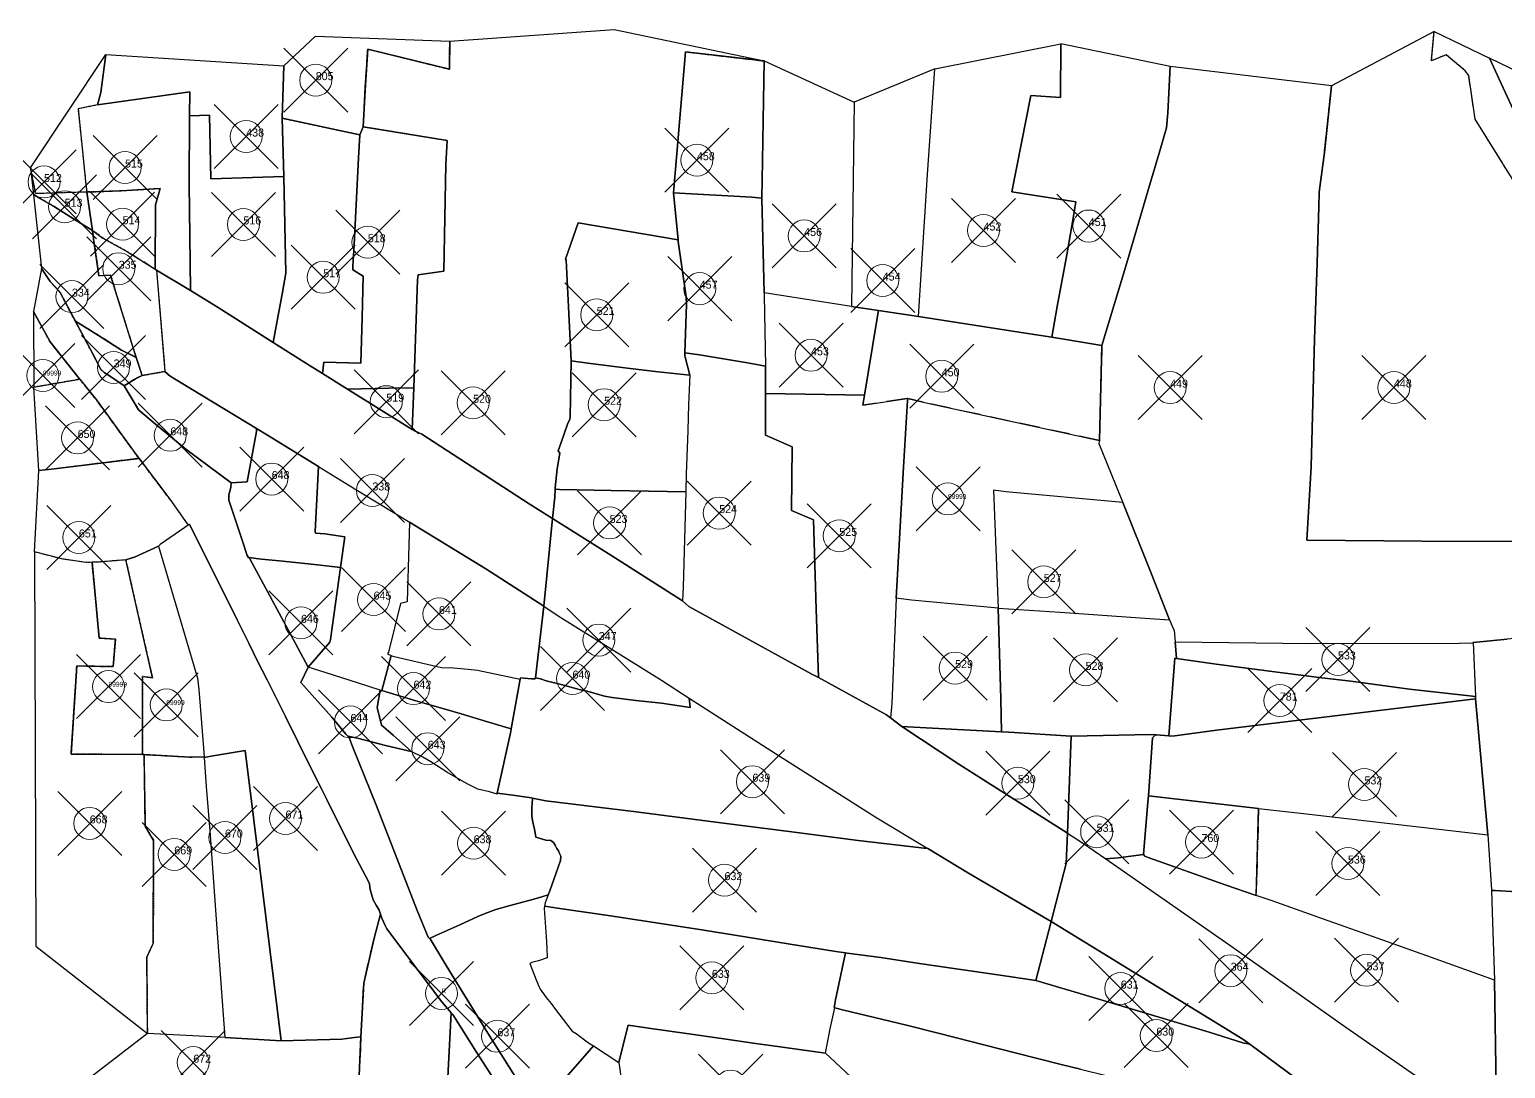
# Model space of a CAD drawing. Header units: millimetres. Extents: x 0 to 2247, y -2746 to 0.
# Drawn here: x 754.3 to 1215.5, y -893.5 to -568.9 of the extents above; entities that cross this region are included whole.
import ezdxf

# ---------------------------------------------------------------- set-up
doc = ezdxf.new("R2010")
doc.units = ezdxf.units.MM
doc.header["$PDMODE"] = 35
doc.header["$PDSIZE"] = 10
for name, pattern in [('04b018', [5.49, 4.32, -0.54, 0.09, -0.54]), ('DASHED', [0.75, 0.5, -0.25]), ('DASHED2', [9.525, 6.35, -3.175])]:
    doc.linetypes.add(name, pattern=pattern)
doc.layers.add('Poly_Survey_Bndry', color=250, linetype='Continuous', lineweight=30)
doc.layers.add('Text_Survey_No', color=250, linetype='Continuous', lineweight=0)
doc.styles.get("Standard").update_dxf_attribs({"font": 'SakalBharati.ttf'})

msp = doc.modelspace()

# ---------------------------------------------------------------- linework, layer by layer
at = {"layer": 'Poly_Survey_Bndry'}
for points in [[(833.81, -580.25), (843.65, -570.99), (885.61, -572.5), (885.48, -581.28), (859.97, -574.98), (859.13, -587.85), (858.58, -599.28), (857.51, -601.74), (833.28, -596.59)], [(874.39, -680.82), (875.58, -647.07), (875.75, -645.53), (883.78, -644.39), (884.42, -611.07), (884.75, -603.57), (858.58, -599.28), (859.13, -587.85), (859.97, -574.98), (885.48, -581.28), (885.61, -572.5), (937.02, -568.87), (983.84, -578.7), (959.31, -575.86), (957.42, -597.81), (955.52, -619.93), (956.95, -634.58), (925.78, -629.24), (921.75, -640.66), (922, -640.98), (922.81, -657.65), (923.53, -672.42), (923.27, -689.89), (923.16, -690.61), (922.36, -692.17), (920.43, -697.88), (919.52, -700.55), (919.95, -701.23), (919.16, -706.1), (918.58, -712.04), (918.55, -712.53), (918.43, -714.96), (917.72, -721.65), (910.47, -717.11), (876.93, -695.31), (874.58, -694.3), (873.87, -693.86)], [(983.3, -609.93), (983.13, -621.52), (979.97, -621.3), (955.52, -619.93), (957.42, -597.81), (959.31, -575.86), (983.84, -578.7)], [(1037.13, -581.18), (1076.51, -573.36), (1076.45, -590.07), (1067.2, -589.51), (1061.21, -619.58), (1081.25, -622.72), (1080.47, -627.24), (1078.38, -639.26), (1075.35, -655.46), (1073.75, -665.05), (1065.55, -663.73), (1032.04, -658.55), (1034.88, -614.19)], [(1109.6, -599.59), (1110, -594.93), (1110.7, -580.44), (1076.51, -573.36), (1076.45, -590.07), (1067.2, -589.51), (1061.21, -619.58), (1081.25, -622.72), (1080.47, -627.24), (1078.38, -639.26), (1075.35, -655.46), (1073.75, -665.05), (1089.39, -667.57), (1096.88, -642.79), (1103.73, -619.36), (1107.47, -606.76)], [(754.66, -612.09), (778.18, -576.63), (776.54, -588.52), (775.55, -592.46), (769.46, -593.63), (771.06, -608.99), (771.91, -617.37), (772.24, -619.65), (758.64, -620.08), (756.26, -620.12)], [(833.81, -580.25), (833.28, -596.59), (833.78, -614.79), (810.98, -615.5), (810.55, -595.59), (804.32, -595.81), (804.37, -588.37), (775.55, -592.46), (776.54, -588.52), (778.18, -576.63)], [(983.3, -609.93), (983.84, -578.7), (1011.94, -591.58), (1011.17, -655.43), (983.87, -651.18), (983.13, -621.52)], [(1231.21, -603.9), (1222.96, -583.83), (1210.51, -577.86), (1226.41, -612.4), (1231.47, -623.15), (1236.37, -633.46), (1239.9, -640.96), (1241.12, -638.61), (1243.92, -632.85), (1242.23, -629.19), (1238.52, -620.69), (1235.45, -613.64)], [(1037.13, -581.18), (1011.94, -591.58), (1011.17, -655.43), (1019.56, -656.69), (1032.04, -658.55), (1034.88, -614.19)], [(804.32, -595.81), (804.37, -588.37), (775.55, -592.46), (769.46, -593.63), (771.06, -608.99), (771.91, -617.37), (772.24, -619.65), (782.92, -619.31), (795.14, -618.58), (793.7, -623.63), (793.57, -643.77), (793.99, -644.03), (804.58, -650.44), (804.48, -641.54), (804.2, -617.33)], [(833.78, -614.79), (810.98, -615.5), (810.55, -595.59), (804.32, -595.81), (804.2, -617.33), (804.48, -641.54), (804.58, -650.44), (813.29, -655.72), (830.46, -666.66), (832.18, -657.06), (833.26, -651.52), (834.41, -644.99)], [(857.51, -601.74), (857.06, -608.99), (855.69, -636.2), (855.28, -642.86), (855.3, -643.73), (855.54, -644.11), (858.57, -645.94), (858.25, -658.87), (857.84, -673.15), (846.22, -672.8), (845.87, -676.4), (840.31, -672.93), (830.46, -666.66), (832.18, -657.06), (833.26, -651.52), (834.41, -644.99), (833.78, -614.79), (833.28, -596.59)], [(884.75, -603.57), (884.42, -611.07), (883.78, -644.39), (875.75, -645.53), (875.58, -647.07), (874.39, -680.82), (866.53, -680.93), (853.65, -681.25), (845.87, -676.4), (846.22, -672.8), (857.84, -673.15), (858.25, -658.87), (858.57, -645.94), (855.54, -644.11), (855.3, -643.73), (855.28, -642.86), (855.69, -636.2), (857.06, -608.99), (857.51, -601.74), (858.58, -599.28)], [(773.96, -631.65), (772.24, -619.65), (758.64, -620.08), (756.26, -620.12), (754.66, -612.09), (755.56, -620.52), (761.82, -624.07), (768.92, -628.6)], [(758.01, -643.5), (760.78, -647.65), (763.93, -651.03), (765.62, -654.41), (768.62, -660.04), (775.9, -664.47), (783.08, -669.09), (787.65, -671.32), (786.24, -667.01), (779.61, -645.59), (776, -645.8), (774.34, -634.26), (773.96, -631.65), (768.92, -628.6), (761.82, -624.07), (755.56, -620.52)], [(793.57, -643.77), (793.7, -623.63), (795.14, -618.58), (782.92, -619.31), (772.24, -619.65), (773.96, -631.65), (777.24, -634.05), (784.93, -638.35)], [(959.02, -669.94), (959.62, -654.78), (959.46, -652.35), (957, -635.07), (956.95, -634.58), (955.52, -619.93), (979.97, -621.3), (983.13, -621.52), (983.87, -651.18), (983.88, -651.96), (984.29, -674.11), (978.66, -672.99), (963.59, -670.55)], [(796.62, -675.76), (789.49, -676.95), (787.65, -671.32), (786.24, -667.01), (779.61, -645.59), (776, -645.8), (774.34, -634.26), (773.96, -631.65), (777.24, -634.05), (784.93, -638.35), (793.57, -643.77), (793.99, -644.03)], [(960.6, -676.92), (950.72, -675.83), (941.17, -674.65), (928.73, -673.16), (923.53, -672.42), (922.81, -657.65), (922, -640.98), (921.75, -640.66), (925.78, -629.24), (956.95, -634.58), (957, -635.07), (959.46, -652.35), (959.62, -654.78), (959.02, -669.94), (959.03, -670.86)], [(796.62, -675.76), (798.29, -677.2), (825.27, -693.54), (828.67, -695.59), (844.6, -705.4), (856.79, -712.9), (872.68, -722.6), (872.98, -722.78), (896.89, -737.37), (915.01, -749.1), (917.72, -721.65), (910.47, -717.11), (876.93, -695.31), (874.58, -694.3), (873.87, -693.86), (853.65, -681.25), (845.87, -676.4), (840.31, -672.93), (830.46, -666.66), (813.29, -655.72), (804.58, -650.44), (793.99, -644.03)], [(983.87, -651.18), (983.88, -651.96), (984.29, -674.11), (984.29, -682.57), (1015.18, -683.17), (1018.97, -660.34), (1019.56, -656.69), (1011.17, -655.43)], [(770.02, -678.16), (769.81, -677.91), (760.73, -666.43), (755.53, -656.99), (755.68, -680.63), (761.59, -679.62)], [(1028.7, -684.22), (1033.52, -685.36), (1088.57, -697.27), (1089.39, -667.57), (1073.75, -665.05), (1065.55, -663.73), (1032.04, -658.55), (1019.56, -656.69), (1018.97, -660.34), (1015.18, -683.17), (1014.67, -686.24), (1028.48, -684.16)], [(789.49, -676.95), (787.65, -671.32), (783.08, -669.09), (775.9, -664.47), (768.62, -660.04), (769.17, -661.05), (774.17, -670.4), (776.47, -674.92), (777.58, -676), (779.94, -677.53), (783.84, -680.21), (787.47, -677.98)], [(959.35, -713.33), (936.01, -712.95), (919.93, -712.6), (918.55, -712.53), (918.58, -712.04), (919.16, -706.1), (919.95, -701.23), (919.52, -700.55), (920.43, -697.88), (922.36, -692.17), (923.16, -690.61), (923.27, -689.89), (923.53, -672.42), (928.73, -673.16), (941.17, -674.65), (950.72, -675.83), (960.6, -676.92), (960.24, -686.06), (959.98, -694.12), (959.45, -707.78)], [(959.02, -669.94), (959.03, -670.86), (960.6, -676.92), (960.24, -686.06), (959.98, -694.12), (959.45, -707.78), (959.35, -713.33), (958.55, -743.03), (958.35, -747.36), (960.35, -749.18), (998.77, -770.26), (1000.78, -771.36), (1000.09, -750.03), (999.24, -722.09), (992.35, -719.17), (992.58, -699.25), (984.29, -695.58), (984.29, -682.57), (984.29, -674.11), (978.66, -672.99), (963.59, -670.55)], [(793.71, -692.16), (803.15, -699.97), (817.35, -710.51), (822.32, -710.22), (825.22, -694.49), (825.27, -693.54), (798.29, -677.2), (796.62, -675.76), (789.49, -676.95), (787.47, -677.98), (783.84, -680.21), (786.33, -684.35), (788.4, -687.66)], [(757.17, -706.7), (755.68, -680.63), (761.59, -679.62), (770.02, -678.16), (775.19, -684.63), (787.52, -701.54), (788.52, -702.87), (761.21, -706.3)], [(874.39, -680.82), (866.53, -680.93), (853.65, -681.25), (873.87, -693.86)], [(984.29, -682.57), (1015.18, -683.17), (1014.67, -686.24), (1028.48, -684.16), (1028.7, -684.22), (1028.58, -684.76), (1027.34, -705.61), (1025.08, -746.52), (1023.74, -779.48), (1023.34, -783.99), (1022.04, -783.02), (1000.78, -771.36), (1000.09, -750.03), (999.24, -722.09), (992.35, -719.17), (992.58, -699.25), (984.29, -695.58)], [(1095.96, -716.7), (1059.35, -713.34), (1055.47, -712.77), (1056.94, -749.69), (1029.91, -747.18), (1025.08, -746.52), (1027.34, -705.61), (1028.58, -684.76), (1028.7, -684.22), (1033.52, -685.36), (1088.57, -697.27), (1088.38, -698.21), (1095.02, -714.34)], [(851.5, -736.93), (852.86, -727.36), (846.53, -726.49), (843.67, -726.2), (843.59, -725.72), (844.6, -705.4), (828.67, -695.59), (825.27, -693.54), (825.22, -694.49), (822.32, -710.22), (817.35, -710.51), (817.18, -711.99), (816.59, -714.25), (816.55, -715.89), (820.63, -728.13), (822.35, -733.27), (822.72, -733.8), (826.79, -734.34), (833.45, -735.01), (844.26, -736.11)], [(755.86, -732.12), (757.17, -706.7), (761.21, -706.3), (788.52, -702.87), (798.13, -715.65), (803.54, -723.28), (804.16, -723.56), (799.84, -726.53), (795.16, -729.75), (794.63, -730.28), (787.11, -733.72), (784.37, -734.6), (775.78, -735.3), (773.84, -735.36), (771.9, -735.42), (764.39, -734.31)], [(841.38, -768.07), (848.18, -760.27), (848.3, -759.44), (851.5, -736.93), (852.86, -727.36), (846.53, -726.49), (843.67, -726.2), (843.59, -725.72), (844.6, -705.4), (856.79, -712.9), (872.68, -722.6), (872.98, -722.78), (872.27, -747.73), (870.17, -748.2), (866.43, -763.4), (866.2, -763.99), (867.35, -764.49), (864.36, -775.41), (863.89, -775.26), (856.81, -773), (847.04, -769.87)], [(918.55, -712.53), (919.93, -712.6), (936.01, -712.95), (959.35, -713.33), (958.55, -743.03), (958.35, -747.36), (935.98, -733.1), (917.72, -721.65), (918.43, -714.96)], [(1110.53, -753.32), (1104.55, -738.22), (1095.96, -716.7), (1059.35, -713.34), (1055.47, -712.77), (1056.94, -749.69), (1076.38, -750.94), (1101.38, -752.69)], [(832.94, -884.84), (851.86, -884.31), (854.97, -883.94), (855.87, -883.83), (857.87, -883.64), (858.72, -866.85), (862, -852.78), (863.96, -845.31), (863.52, -844.06), (862.59, -842.46), (861.66, -840.86), (860.72, -837.57), (860.62, -836.91), (860.48, -835.73), (859.24, -833.34), (855.57, -826.24), (851.96, -819.06), (849.02, -813.11), (847.23, -809.49), (845.54, -806.17), (842.34, -799.76), (838.15, -791.36), (834.25, -783.5), (833.13, -781.29), (828.56, -772.04), (825.66, -766.5), (822.8, -760.67), (819.17, -753.3), (804.44, -723.69), (804.16, -723.56), (799.84, -726.53), (795.16, -729.75), (794.63, -730.28), (806.76, -771.54), (807.22, -775.13), (808.44, -790.71), (808.86, -796.13), (808.88, -796.34), (811.68, -795.83), (821.73, -794.19), (827.13, -837.68)], [(912.37, -771.44), (915.01, -749.1), (896.89, -737.37), (872.98, -722.78), (872.27, -747.73), (870.17, -748.2), (866.43, -763.4), (866.2, -763.99), (867.35, -764.49), (867.79, -764.68), (883, -768.19), (886.8, -768.35), (891.41, -768.74), (894.24, -769.05), (907.64, -771.83), (907.7, -771.48), (911.17, -771.75), (912.34, -771.77)], [(958.35, -747.36), (935.98, -733.1), (917.72, -721.65), (915.01, -749.1), (919.53, -752.03), (951.73, -772.2), (960.46, -777.81), (987.43, -795.14), (1019.09, -815.15), (1034.97, -824.79), (1047.65, -832.49), (1073.56, -847.54), (1078.2, -829.51), (1078.58, -820), (1044.71, -798.44), (1027.18, -786.87), (1026.87, -786.64), (1023.34, -783.99), (1022.04, -783.02), (1000.78, -771.36), (998.77, -770.26), (960.35, -749.18)], [(773.84, -735.36), (771.9, -735.42), (764.39, -734.31), (755.86, -732.12), (756.32, -855.32), (791.13, -882.54), (790.95, -858.78), (792.96, -854.44), (793.07, -822.25), (790.48, -817.81), (790.08, -795.42), (789.6, -795.39), (767.28, -795.33), (769.08, -767.7), (780.45, -767.96), (781.13, -759.41), (776.11, -759.02)], [(790.08, -795.42), (789.6, -795.39), (789.58, -771.01), (792.71, -771.41), (784.37, -734.6), (787.11, -733.72), (794.63, -730.28), (806.76, -771.54), (807.22, -775.13), (808.44, -790.71), (808.86, -796.13), (804.51, -796.21)], [(789.6, -795.39), (789.58, -771.01), (792.71, -771.41), (784.37, -734.6), (775.78, -735.3), (773.84, -735.36), (776.11, -759.02), (781.13, -759.41), (780.45, -767.96), (769.08, -767.7), (767.28, -795.33)], [(851.5, -736.93), (844.26, -736.11), (833.45, -735.01), (826.79, -734.34), (822.72, -733.8), (823.1, -734.32), (835.83, -757.82), (841.38, -768.07), (848.18, -760.27), (848.3, -759.44)], [(1058.05, -788.29), (1057.76, -778.17), (1056.94, -749.69), (1029.91, -747.18), (1025.08, -746.52), (1023.74, -779.48), (1023.34, -783.99), (1026.87, -786.64), (1028.64, -786.75)], [(912.37, -771.44), (915.01, -749.1), (919.53, -752.03), (951.73, -772.2), (960.46, -777.81), (960.71, -780.68), (951.72, -779.4), (943.73, -778.52), (936.38, -777.59), (933.92, -777.19), (928.56, -775.64), (926.05, -775.06), (920.42, -773.55), (915.71, -772.38), (913.99, -771.8)], [(1056.94, -749.69), (1076.38, -750.94), (1101.38, -752.69), (1110.53, -753.32), (1111.3, -755.26), (1111.99, -756.64), (1112.26, -760.23), (1112.64, -765.41), (1112.2, -765.35), (1110.25, -789.62), (1106.41, -789.26), (1106.1, -789.23), (1104.64, -789.12), (1079.73, -789.73), (1060.34, -788.42), (1058.05, -788.29), (1057.76, -778.17)], [(1205.4, -760.46), (1206.1, -777.25), (1185.48, -774.98), (1167.15, -772.54), (1158.12, -771.41), (1144.98, -769.76), (1125.05, -767.14), (1112.64, -765.41), (1112.26, -760.23), (1154.21, -760.73), (1201.02, -760.57), (1205.05, -760.47)], [(864.36, -775.41), (867.35, -764.49), (867.79, -764.68), (883, -768.19), (886.8, -768.35), (891.41, -768.74), (894.24, -769.05), (907.64, -771.83), (904.83, -787.4), (897.41, -785.15), (889.13, -782.72), (884.16, -781.29), (875.04, -778.63)], [(1206.1, -777.99), (1206.1, -777.25), (1185.48, -774.98), (1167.15, -772.54), (1158.12, -771.41), (1144.98, -769.76), (1125.05, -767.14), (1112.64, -765.41), (1112.2, -765.35), (1110.25, -789.62), (1110.58, -789.66), (1112.19, -789.53), (1125.21, -787.82), (1163.89, -783.12)], [(873.56, -794.52), (872.74, -793.61), (867.88, -789.35), (864.32, -786.26), (862.97, -780.69), (863.89, -775.26), (856.81, -773), (847.04, -769.87), (841.38, -768.07), (839.06, -772.94), (848.75, -783.72), (853.1, -789.03), (853.79, -789.63), (856.74, -790.32), (865.55, -792.56)], [(912.37, -771.44), (913.99, -771.8), (915.71, -772.38), (920.42, -773.55), (926.05, -775.06), (928.56, -775.64), (933.92, -777.19), (936.38, -777.59), (943.73, -778.52), (951.72, -779.4), (960.71, -780.68), (960.46, -777.81), (987.43, -795.14), (1019.09, -815.15), (1034.97, -824.79), (1033.79, -824.63), (1013.25, -822.28), (991.66, -819.48), (971.13, -816.82), (943.89, -813.28), (915.64, -809.85), (911.44, -809.03), (911.14, -808.99), (905.36, -808.13), (900.46, -807.53), (904.69, -788.2), (904.83, -787.4), (907.64, -771.83), (907.7, -771.48), (911.17, -771.75), (912.34, -771.77)], [(863.89, -775.26), (864.36, -775.41), (875.04, -778.63), (884.16, -781.29), (889.13, -782.72), (897.41, -785.15), (904.83, -787.4), (904.69, -788.2), (900.46, -807.53), (900.4, -807.79), (897.99, -807.11), (894.43, -806.27), (891.04, -804.58), (884.66, -800.94), (879.66, -797.67), (877.21, -796.19), (873.56, -794.52), (872.74, -793.61), (867.88, -789.35), (864.32, -786.26), (862.97, -780.69)], [(1206.1, -777.99), (1163.89, -783.12), (1125.21, -787.82), (1112.19, -789.53), (1110.58, -789.66), (1110.25, -789.62), (1106.41, -789.26), (1106.1, -789.23), (1105.15, -790.19), (1103.89, -808.37), (1138.35, -812.26), (1152.35, -813.83), (1209.99, -820.52)], [(1079.73, -789.73), (1060.34, -788.42), (1058.05, -788.29), (1028.64, -786.75), (1026.87, -786.64), (1027.18, -786.87), (1044.71, -798.44), (1078.58, -820)], [(916.39, -839.21), (916.83, -838.05), (918.71, -832.66), (920.26, -828.56), (920.34, -827.21), (919.89, -826.39), (919.54, -825.46), (919.07, -824.75), (918.51, -823.72), (918.05, -822.94), (917.14, -822.26), (915.6, -822.16), (912.48, -821.22), (912.45, -820.58), (912.16, -819.22), (911.49, -815.98), (911.23, -814.57), (911.24, -811.88), (911.4, -810.81), (911.44, -809.03), (911.14, -808.99), (905.36, -808.13), (900.46, -807.53), (900.4, -807.79), (897.99, -807.11), (894.43, -806.27), (891.04, -804.58), (884.66, -800.94), (879.66, -797.67), (877.21, -796.19), (873.56, -794.52), (865.55, -792.56), (856.74, -790.32), (853.79, -789.63), (854.11, -789.91), (855.44, -793.38), (862.67, -811.41), (875.43, -844.14), (878.85, -852.5), (879.33, -852.89), (881.21, -852.01), (888.77, -848.66), (894.43, -845.98), (896.68, -845.06), (900.05, -843.83), (904.45, -842.55), (911.86, -840.58), (914.4, -839.92)], [(1102.42, -826.62), (1103.76, -810.26), (1103.89, -808.37), (1105.15, -790.19), (1106.1, -789.23), (1104.64, -789.12), (1079.73, -789.73), (1078.58, -820), (1083.35, -823.04), (1090.59, -828.06), (1094.43, -827.7)], [(791.13, -882.54), (790.95, -858.78), (792.96, -854.44), (793.07, -822.25), (790.48, -817.81), (790.08, -795.42), (804.51, -796.21), (808.86, -796.13), (808.88, -796.34), (809.47, -805.42), (810.7, -820.65), (812.63, -846.96), (815.34, -883.82)], [(832.94, -884.84), (827.13, -837.68), (821.73, -794.19), (811.68, -795.83), (808.88, -796.34), (809.47, -805.42), (810.7, -820.65), (812.63, -846.96), (815.34, -883.82)], [(1009.25, -857.39), (1009.74, -857.46), (1020.32, -858.83), (1031.63, -860.63), (1043.87, -862.41), (1057.55, -864.37), (1068.77, -866.07), (1073.56, -847.54), (1047.65, -832.49), (1034.97, -824.79), (1033.79, -824.63), (1013.25, -822.28), (991.66, -819.48), (971.13, -816.82), (943.89, -813.28), (915.64, -809.85), (911.44, -809.03), (911.4, -810.81), (911.24, -811.88), (911.23, -814.57), (911.49, -815.98), (912.16, -819.22), (912.45, -820.58), (912.48, -821.22), (915.6, -822.16), (917.14, -822.26), (918.05, -822.94), (918.51, -823.72), (919.07, -824.75), (919.54, -825.46), (919.89, -826.39), (920.34, -827.21), (920.26, -828.56), (918.71, -832.66), (916.83, -838.05), (916.39, -839.21), (915.38, -841.8), (915.23, -842.79), (919.31, -843.43), (935.83, -845.79), (953.55, -848.57), (965.02, -850.34), (977.9, -852.38), (991.98, -854.66), (1006.22, -856.98)], [(1137.57, -839.47), (1138.35, -812.26), (1103.89, -808.37), (1103.76, -810.26), (1102.42, -826.62), (1102.81, -827.19), (1103.79, -827.57), (1127.93, -836.16)], [(1211.13, -837.9), (1211.4, -847.75), (1212.02, -865.95), (1192.35, -858.87), (1173.97, -852.23), (1158.57, -846.84), (1142.56, -841.18), (1137.57, -839.47), (1138.35, -812.26), (1152.35, -813.83), (1209.99, -820.52), (1211.13, -837.68)], [(1102.42, -826.62), (1094.43, -827.7), (1090.59, -828.06), (1130.38, -855.7), (1165.57, -880.57), (1199.91, -904.45), (1201.07, -905.41), (1212.65, -908.97), (1212.51, -899.69), (1212.02, -865.95), (1192.35, -858.87), (1173.97, -852.23), (1158.57, -846.84), (1142.56, -841.18), (1137.57, -839.47), (1127.93, -836.16), (1103.79, -827.57), (1102.81, -827.19)], [(1009.25, -857.39), (1006.22, -856.98), (991.98, -854.66), (977.9, -852.38), (965.02, -850.34), (953.55, -848.57), (935.83, -845.79), (919.31, -843.43), (915.23, -842.79), (915.11, -843.53), (915.72, -852.27), (915.95, -855.77), (916.08, -858.93), (913.31, -859.92), (911.22, -860.38), (910.58, -860.69), (912.6, -865.83), (913.38, -867.6), (913.83, -868.7), (915.78, -871.29), (917.26, -873.22), (918.7, -875.09), (922.1, -879.59), (923.81, -881.84), (925.08, -882.62), (928.96, -885.48), (930.49, -886.48), (938.47, -891.64), (940.18, -884.45), (941.4, -879.95), (948.47, -881.05), (959.53, -882.58), (971.2, -884.3), (981.19, -885.71), (985.78, -886.35), (1003.01, -888.77), (1004.48, -881.1), (1005.92, -874.52), (1005.68, -874.29), (1005.79, -873.9), (1006.16, -872.03)], [(1068.77, -866.07), (1073.56, -847.54), (1133.44, -884.33), (1135.62, -885.94), (1133.45, -885.51), (1122.88, -882.16), (1101.64, -875.81), (1082.45, -870.13)], [(912.25, -916.96), (905.64, -906.51), (893.99, -888.43), (889.41, -881.1), (886.59, -876.7), (886.06, -876.08), (884.13, -912.3), (883.02, -933.05), (882.32, -950.81), (881.64, -967.01), (880.75, -983.24), (880.27, -992.05), (901.59, -991.89), (909.97, -991.87), (909.04, -1015.82), (908.64, -1026.18), (914.65, -1026.6), (920.38, -1026.76), (920.69, -1015.12), (921.63, -990.97), (916.31, -991.98), (915.8, -982.13), (914.66, -959.85), (913.23, -934.75)], [(990.99, -918.07), (1014.22, -921.15), (1033.28, -923.9), (1037.39, -924.35), (1036.02, -907.91), (1027.43, -904.23), (1015.05, -898.95), (1013.23, -898.13), (1011.04, -896.28), (1004.42, -890.09), (1003.01, -888.77), (985.78, -886.35), (981.19, -885.71), (971.2, -884.3), (959.53, -882.58), (948.47, -881.05), (941.4, -879.95), (940.18, -884.45), (938.47, -891.64), (940.03, -902.65), (959.57, -904.35), (982.27, -906.22), (989.49, -906.82), (990.8, -917.66)], [(788.22, -913.48), (793.82, -913.95), (820.4, -916.48), (853.71, -919.94), (854.41, -919.89), (856.22, -919.76), (857.87, -883.64), (855.87, -883.83), (854.97, -883.94), (851.86, -884.31), (832.94, -884.84), (815.34, -883.82), (791.13, -882.54), (755.37, -910.17)]]:
    msp.add_lwpolyline(points, close=True, dxfattribs=at)
for points in [[(1219.77, -618.82), (1214.9, -611.18), (1214.43, -610.4), (1205.97, -596.86), (1203.98, -583.21), (1202.92, -581.76), (1196.9, -576.77), (1192.33, -578.65), (1193.15, -569.54), (1161.11, -586.48), (1158.89, -607.29), (1157.27, -619.73), (1157.13, -624.28), (1156.59, -641.82), (1155.85, -665.65), (1154.73, -705.54), (1153.44, -728.47), (1189.42, -728.8), (1224.63, -728.88)], [(1219.77, -618.82), (1214.9, -611.18), (1214.43, -610.4), (1205.97, -596.86), (1203.98, -583.21), (1202.92, -581.76), (1196.9, -576.77), (1192.33, -578.65), (1193.15, -569.54), (1210.51, -577.86), (1226.41, -612.4)], [(1073.75, -665.05), (1075.35, -655.46), (1078.38, -639.26), (1080.47, -627.24), (1081.25, -622.72), (1061.21, -619.58), (1067.2, -589.51), (1076.45, -590.07), (1076.51, -573.36)], [(1224.63, -728.88), (1189.42, -728.8), (1153.44, -728.47), (1154.73, -705.54), (1155.85, -665.65), (1156.59, -641.82), (1157.13, -624.28), (1157.27, -619.73), (1158.89, -607.29), (1161.11, -586.48), (1110.7, -580.44), (1110, -594.93), (1109.6, -599.59), (1107.47, -606.76), (1103.73, -619.36), (1096.88, -642.79), (1089.39, -667.57), (1088.57, -697.27), (1088.38, -698.21), (1095.02, -714.34), (1095.96, -716.7), (1104.55, -738.22), (1110.53, -753.32), (1111.3, -755.26), (1111.99, -756.64), (1112.26, -760.23), (1154.21, -760.73), (1201.02, -760.57), (1205.05, -760.47), (1205.4, -760.46), (1215.95, -759.41)], [(1239.9, -640.96), (1236.37, -633.46), (1231.47, -623.15), (1226.41, -612.4), (1210.51, -577.86)], [(1032.04, -658.55), (1034.88, -614.19), (1037.13, -581.18)], [(775.55, -592.46), (804.37, -588.37), (804.32, -595.81)], [(1011.94, -591.58), (1011.17, -655.43)], [(804.32, -595.81), (804.2, -617.33), (804.48, -641.54), (804.58, -650.44)], [(804.32, -595.81), (810.55, -595.59), (810.98, -615.5), (833.78, -614.79)], [(957.42, -597.81), (955.52, -619.93)], [(874.39, -680.82), (875.58, -647.07), (875.75, -645.53), (883.78, -644.39), (884.42, -611.07), (884.75, -603.57)], [(1089.39, -667.57), (1096.88, -642.79), (1103.73, -619.36), (1107.47, -606.76), (1109.6, -599.59)], [(1158.89, -607.29), (1157.27, -619.73), (1157.13, -624.28), (1156.59, -641.82), (1155.85, -665.65), (1154.73, -705.54), (1153.44, -728.47), (1189.42, -728.8), (1224.63, -728.88), (1254.93, -729.28), (1257.57, -729.28)], [(857.06, -608.99), (855.69, -636.2), (855.28, -642.86), (855.3, -643.73), (855.54, -644.11), (858.57, -645.94), (858.25, -658.87), (857.84, -673.15), (846.22, -672.8), (845.87, -676.4)], [(983.13, -621.52), (983.3, -609.93)], [(1257.57, -729.28), (1241.3, -724.9), (1241.78, -723.3), (1243.96, -712.98), (1243.72, -710.39), (1243.1, -704.1), (1243.01, -703.01), (1250.26, -688.34), (1240.55, -680.51), (1237.24, -677.83), (1244.35, -671.63), (1241.26, -664.99), (1237.96, -657.68), (1238.13, -656.72), (1239.93, -648.89), (1239.38, -648.46), (1235.47, -642.9), (1230.59, -635.48), (1228.42, -632.42), (1224.43, -626), (1219.77, -618.82), (1214.9, -611.18), (1214.43, -610.4)], [(833.78, -614.79), (834.41, -644.99), (833.26, -651.52), (832.18, -657.06), (830.46, -666.66)], [(955.52, -619.93), (956.95, -634.58)], [(955.52, -619.93), (979.97, -621.3), (983.13, -621.52)], [(983.13, -621.52), (983.87, -651.18)], [(956.95, -634.58), (925.78, -629.24), (921.75, -640.66), (922, -640.98), (922.81, -657.65), (923.53, -672.42)], [(956.95, -634.58), (957, -635.07), (959.46, -652.35), (959.62, -654.78), (959.02, -669.94)], [(907.1, -897.7), (897.54, -882.47), (884.46, -861.36), (879.46, -852.99), (879.33, -852.89), (878.85, -852.5), (875.43, -844.14), (862.67, -811.41), (855.44, -793.38), (854.11, -789.91), (853.79, -789.63), (853.1, -789.03), (848.75, -783.72), (839.06, -772.94), (841.38, -768.07), (835.83, -757.82), (823.1, -734.32), (822.72, -733.8), (822.35, -733.27), (820.63, -728.13), (816.55, -715.89), (816.59, -714.25), (817.18, -711.99), (817.35, -710.51), (803.15, -699.97), (793.71, -692.16), (788.4, -687.66), (786.33, -684.35), (783.84, -680.21), (779.94, -677.53), (777.58, -676), (776.47, -674.92), (774.17, -670.4), (769.17, -661.05), (768.62, -660.04), (765.62, -654.41), (763.93, -651.03), (760.78, -647.65), (758.01, -643.5), (755.53, -656.99), (760.73, -666.43), (769.81, -677.91), (770.02, -678.16), (775.19, -684.63), (787.52, -701.54), (788.52, -702.87), (798.13, -715.65), (803.54, -723.28), (804.16, -723.56), (804.44, -723.69), (819.17, -753.3), (822.8, -760.67), (825.66, -766.5), (828.56, -772.04), (833.13, -781.29), (834.25, -783.5), (838.15, -791.36), (842.34, -799.76), (845.54, -806.17), (847.23, -809.49), (849.02, -813.11), (851.96, -819.06), (855.57, -826.24), (859.24, -833.34), (860.48, -835.73), (860.62, -836.91), (860.72, -837.57), (861.66, -840.86), (862.59, -842.46), (863.52, -844.06), (863.96, -845.31), (864.4, -846.55), (865.41, -848.85), (865.96, -849.92), (872.21, -858.19), (883.18, -872.71), (886.06, -876.08), (886.59, -876.7), (889.41, -881.1), (893.99, -888.43), (905.64, -906.51)], [(793.57, -643.77), (793.99, -644.03)], [(793.99, -644.03), (804.58, -650.44)], [(804.58, -650.44), (813.29, -655.72), (830.46, -666.66)], [(1011.17, -655.43), (983.87, -651.18)], [(983.87, -651.18), (983.88, -651.96), (984.29, -674.11)], [(1019.56, -656.69), (1011.17, -655.43)], [(1015.18, -683.17), (1018.97, -660.34), (1019.56, -656.69)], [(1019.56, -656.69), (1032.04, -658.55)], [(1032.04, -658.55), (1065.55, -663.73), (1073.75, -665.05)], [(830.46, -666.66), (840.31, -672.93), (845.87, -676.4)], [(1073.75, -665.05), (1089.39, -667.57)], [(923.53, -672.42), (923.27, -689.89), (923.16, -690.61), (922.36, -692.17), (920.43, -697.88), (919.52, -700.55), (919.95, -701.23), (919.16, -706.1), (918.58, -712.04), (918.55, -712.53)], [(923.53, -672.42), (928.73, -673.16), (941.17, -674.65), (950.72, -675.83), (960.6, -676.92)], [(959.02, -669.94), (963.59, -670.55), (978.66, -672.99), (984.29, -674.11)], [(960.6, -676.92), (959.03, -670.86), (959.02, -669.94)], [(798.29, -677.2), (825.27, -693.54)], [(845.87, -676.4), (853.65, -681.25)], [(960.6, -676.92), (960.24, -686.06), (959.98, -694.12), (959.45, -707.78), (959.35, -713.33)], [(984.29, -674.11), (984.29, -682.57)], [(853.65, -681.25), (866.53, -680.93), (874.39, -680.82)], [(853.65, -681.25), (873.87, -693.86)], [(874.39, -680.82), (873.87, -693.86)], [(984.29, -682.57), (984.29, -695.58), (992.58, -699.25), (992.35, -719.17), (999.24, -722.09), (1000.09, -750.03), (1000.78, -771.36)], [(1015.18, -683.17), (984.29, -682.57)], [(1025.08, -746.52), (1027.34, -705.61), (1028.58, -684.76), (1028.7, -684.22)], [(817.35, -710.51), (803.15, -699.97), (793.71, -692.16)], [(825.27, -693.54), (825.22, -694.49), (822.32, -710.22), (817.35, -710.51)], [(825.27, -693.54), (828.67, -695.59), (844.6, -705.4)], [(873.87, -693.86), (874.58, -694.3), (876.93, -695.31), (910.47, -717.11), (917.72, -721.65)], [(1088.57, -697.27), (1088.38, -698.21), (1095.02, -714.34), (1095.96, -716.7)], [(844.6, -705.4), (843.59, -725.72), (843.67, -726.2), (846.53, -726.49), (852.86, -727.36), (851.5, -736.93)], [(844.6, -705.4), (856.79, -712.9), (872.68, -722.6), (872.98, -722.78)], [(817.35, -710.51), (817.18, -711.99), (816.59, -714.25), (816.55, -715.89), (820.63, -728.13), (822.35, -733.27), (822.72, -733.8)], [(918.55, -712.53), (918.43, -714.96), (917.72, -721.65)], [(959.35, -713.33), (936.01, -712.95), (919.93, -712.6), (918.55, -712.53)], [(959.35, -713.33), (958.55, -743.03), (958.35, -747.36)], [(1095.96, -716.7), (1059.35, -713.34), (1055.47, -712.77), (1056.94, -749.69)], [(798.13, -715.65), (803.54, -723.28), (804.16, -723.56)], [(1095.96, -716.7), (1104.55, -738.22), (1110.53, -753.32)], [(804.16, -723.56), (799.84, -726.53), (795.16, -729.75), (794.63, -730.28)], [(804.16, -723.56), (804.44, -723.69), (819.17, -753.3), (822.8, -760.67), (825.66, -766.5), (828.56, -772.04), (833.13, -781.29), (834.25, -783.5), (838.15, -791.36), (842.34, -799.76), (845.54, -806.17), (847.23, -809.49), (849.02, -813.11), (851.96, -819.06), (855.57, -826.24), (859.24, -833.34), (860.48, -835.73), (860.62, -836.91), (860.72, -837.57), (861.66, -840.86), (862.59, -842.46)], [(872.98, -722.78), (872.27, -747.73), (870.17, -748.2), (866.43, -763.4), (866.2, -763.99), (867.35, -764.49)], [(872.98, -722.78), (896.89, -737.37), (915.01, -749.1)], [(917.72, -721.65), (915.01, -749.1)], [(917.72, -721.65), (935.98, -733.1), (958.35, -747.36)], [(794.63, -730.28), (806.76, -771.54), (807.22, -775.13), (808.44, -790.71), (808.86, -796.13)], [(851.5, -736.93), (844.26, -736.11), (833.45, -735.01), (826.79, -734.34), (822.72, -733.8)], [(822.72, -733.8), (823.1, -734.32), (835.83, -757.82), (841.38, -768.07)], [(851.5, -736.93), (848.3, -759.44), (848.18, -760.27), (841.38, -768.07)], [(1025.08, -746.52), (1023.74, -779.48), (1023.34, -783.99)], [(1056.94, -749.69), (1029.91, -747.18), (1025.08, -746.52)], [(915.01, -749.1), (912.37, -771.44)], [(915.01, -749.1), (919.53, -752.03), (951.73, -772.2), (960.46, -777.81)], [(958.35, -747.36), (960.35, -749.18), (998.77, -770.26), (1000.78, -771.36)], [(1056.94, -749.69), (1076.38, -750.94), (1101.38, -752.69), (1110.53, -753.32)], [(1056.94, -749.69), (1057.76, -778.17), (1058.05, -788.29)], [(1110.53, -753.32), (1111.3, -755.26), (1111.99, -756.64), (1112.26, -760.23)], [(1112.26, -760.23), (1112.64, -765.41)], [(1112.26, -760.23), (1154.21, -760.73), (1201.02, -760.57), (1205.05, -760.47)], [(1205.05, -760.47), (1205.4, -760.46)], [(1242.07, -756.52), (1228.15, -758.08), (1215.95, -759.41), (1205.4, -760.46)], [(1215.95, -759.41), (1205.4, -760.46), (1206.1, -777.25), (1206.1, -777.99), (1209.99, -820.52), (1211.13, -837.68), (1211.13, -837.9), (1212.21, -837.87), (1219.05, -838.32)], [(1205.4, -760.46), (1206.1, -777.25)], [(867.35, -764.49), (864.36, -775.41)], [(867.35, -764.49), (867.79, -764.68), (883, -768.19), (886.8, -768.35), (891.41, -768.74), (894.24, -769.05), (907.64, -771.83)], [(1110.25, -789.62), (1112.2, -765.35), (1112.64, -765.41)], [(1112.64, -765.41), (1125.05, -767.14), (1144.98, -769.76), (1158.12, -771.41)], [(841.38, -768.07), (839.06, -772.94), (848.75, -783.72), (853.1, -789.03), (853.79, -789.63)], [(863.89, -775.26), (856.81, -773), (847.04, -769.87), (841.38, -768.07)], [(907.64, -771.83), (904.83, -787.4)], [(912.37, -771.44), (912.34, -771.77), (911.17, -771.75), (907.7, -771.48), (907.64, -771.83)], [(912.37, -771.44), (913.99, -771.8), (915.71, -772.38), (920.42, -773.55), (926.05, -775.06), (928.56, -775.64), (933.92, -777.19), (936.38, -777.59), (943.73, -778.52), (951.72, -779.4), (960.71, -780.68), (960.46, -777.81)], [(1000.78, -771.36), (1022.04, -783.02), (1023.34, -783.99)], [(1158.12, -771.41), (1167.15, -772.54), (1185.48, -774.98), (1206.1, -777.25)], [(863.89, -775.26), (862.97, -780.69), (864.32, -786.26), (867.88, -789.35), (872.74, -793.61), (873.56, -794.52)], [(864.36, -775.41), (863.89, -775.26)], [(904.83, -787.4), (897.41, -785.15), (889.13, -782.72), (884.16, -781.29), (875.04, -778.63), (864.36, -775.41)], [(960.46, -777.81), (987.43, -795.14), (1019.09, -815.15), (1034.97, -824.79)], [(1163.89, -783.12), (1206.1, -777.99)], [(1206.1, -777.25), (1206.1, -777.99)], [(1209.99, -820.52), (1206.1, -777.99)], [(1125.21, -787.82), (1163.89, -783.12)], [(904.83, -787.4), (904.69, -788.2), (900.46, -807.53)], [(1023.34, -783.99), (1026.87, -786.64)], [(1026.87, -786.64), (1028.64, -786.75), (1058.05, -788.29)], [(1026.87, -786.64), (1027.18, -786.87), (1044.71, -798.44), (1078.58, -820)], [(1058.05, -788.29), (1060.34, -788.42), (1079.73, -789.73)], [(1110.25, -789.62), (1110.58, -789.66), (1112.19, -789.53), (1125.21, -787.82)], [(873.56, -794.52), (865.55, -792.56), (856.74, -790.32), (853.79, -789.63)], [(853.79, -789.63), (854.11, -789.91), (855.44, -793.38), (862.67, -811.41), (875.43, -844.14), (878.85, -852.5), (879.33, -852.89)], [(1079.73, -789.73), (1078.58, -820)], [(1079.73, -789.73), (1104.64, -789.12), (1106.1, -789.23)], [(1106.1, -789.23), (1105.15, -790.19), (1103.89, -808.37)], [(1106.1, -789.23), (1106.41, -789.26), (1110.25, -789.62)], [(808.86, -796.13), (808.88, -796.34)], [(832.94, -884.84), (827.13, -837.68), (821.73, -794.19), (811.68, -795.83), (808.88, -796.34)], [(808.88, -796.34), (809.47, -805.42), (810.7, -820.65), (812.63, -846.96), (815.34, -883.82)], [(900.46, -807.53), (900.4, -807.79), (897.99, -807.11), (894.43, -806.27), (891.04, -804.58), (884.66, -800.94), (879.66, -797.67), (877.21, -796.19), (873.56, -794.52)], [(900.46, -807.53), (905.36, -808.13), (911.14, -808.99), (911.44, -809.03)], [(911.44, -809.03), (911.4, -810.81), (911.24, -811.88), (911.23, -814.57), (911.49, -815.98), (912.16, -819.22), (912.45, -820.58), (912.48, -821.22), (915.6, -822.16), (917.14, -822.26), (918.05, -822.94), (918.51, -823.72), (919.07, -824.75), (919.54, -825.46), (919.89, -826.39), (920.34, -827.21), (920.26, -828.56), (918.71, -832.66), (916.83, -838.05), (916.39, -839.21)], [(911.44, -809.03), (915.64, -809.85), (943.89, -813.28), (971.13, -816.82), (991.66, -819.48), (1013.25, -822.28), (1033.79, -824.63), (1034.97, -824.79)], [(1103.89, -808.37), (1103.76, -810.26), (1102.42, -826.62)], [(1103.89, -808.37), (1138.35, -812.26)], [(1138.35, -812.26), (1152.35, -813.83), (1209.99, -820.52)], [(1078.58, -820), (1078.2, -829.51), (1073.56, -847.54)], [(1178.58, -917.76), (1135.62, -885.94), (1133.44, -884.33), (1073.56, -847.54), (1078.2, -829.51), (1078.58, -820), (1083.35, -823.04), (1090.59, -828.06), (1130.38, -855.7), (1165.57, -880.57), (1199.91, -904.45)], [(1078.58, -820), (1083.35, -823.04), (1090.59, -828.06)], [(1209.99, -820.52), (1211.13, -837.68), (1211.13, -837.9)], [(1034.97, -824.79), (1047.65, -832.49), (1073.56, -847.54)], [(1102.42, -826.62), (1094.43, -827.7), (1090.59, -828.06)], [(1090.59, -828.06), (1130.38, -855.7), (1165.57, -880.57), (1199.91, -904.45), (1201.07, -905.41)], [(1137.57, -839.47), (1127.93, -836.16), (1103.79, -827.57), (1102.81, -827.19), (1102.42, -826.62)], [(916.39, -839.21), (914.4, -839.92), (911.86, -840.58), (904.45, -842.55), (900.05, -843.83), (896.68, -845.06), (894.43, -845.98), (888.77, -848.66), (881.21, -852.01), (879.33, -852.89)], [(907.1, -897.7), (897.54, -882.47), (884.46, -861.36), (879.46, -852.99), (879.33, -852.89), (881.21, -852.01), (888.77, -848.66), (894.43, -845.98), (896.68, -845.06), (900.05, -843.83), (904.45, -842.55), (911.86, -840.58), (914.4, -839.92), (916.39, -839.21), (915.38, -841.8), (915.23, -842.79), (915.11, -843.53), (915.72, -852.27), (915.95, -855.77), (916.08, -858.93), (913.31, -859.92), (911.22, -860.38), (910.58, -860.69), (912.6, -865.83), (913.38, -867.6), (913.83, -868.7), (915.78, -871.29), (917.26, -873.22), (918.7, -875.09), (922.1, -879.59), (923.81, -881.84), (925.08, -882.62), (928.96, -885.48), (930.49, -886.48), (928.5, -888.77), (919.69, -898.83)], [(916.39, -839.21), (915.38, -841.8), (915.23, -842.79)], [(1339.04, -847.01), (1332.54, -846.34), (1299.05, -844.12), (1263.41, -841.47), (1244.7, -840.17), (1223.47, -838.7), (1219.05, -838.32), (1212.21, -837.87), (1211.13, -837.9)], [(1219.05, -838.32), (1212.21, -837.87), (1211.13, -837.9), (1211.4, -847.75), (1212.02, -865.95), (1212.51, -899.69), (1212.65, -908.97), (1218.12, -910.48)], [(1211.13, -837.9), (1211.4, -847.75), (1212.02, -865.95)], [(862.59, -842.46), (863.52, -844.06), (863.96, -845.31)], [(915.23, -842.79), (915.11, -843.53), (915.72, -852.27), (915.95, -855.77), (916.08, -858.93), (913.31, -859.92), (911.22, -860.38), (910.58, -860.69), (912.6, -865.83), (913.38, -867.6), (913.83, -868.7), (915.78, -871.29), (917.26, -873.22), (918.7, -875.09), (922.1, -879.59), (923.81, -881.84), (925.08, -882.62), (928.96, -885.48), (930.49, -886.48)], [(1009.25, -857.39), (1006.22, -856.98), (991.98, -854.66), (977.9, -852.38), (965.02, -850.34), (953.55, -848.57), (935.83, -845.79), (919.31, -843.43), (915.23, -842.79)], [(1212.02, -865.95), (1192.35, -858.87), (1173.97, -852.23), (1158.57, -846.84), (1142.56, -841.18), (1137.57, -839.47)], [(884.13, -912.3), (886.06, -876.08), (883.18, -872.71), (872.21, -858.19), (865.96, -849.92), (865.41, -848.85), (864.4, -846.55), (863.96, -845.31), (862, -852.78), (858.72, -866.85), (857.87, -883.64), (856.22, -919.76)], [(863.96, -845.31), (864.4, -846.55), (865.41, -848.85)], [(1073.56, -847.54), (1068.77, -866.07)], [(1073.56, -847.54), (1133.44, -884.33), (1135.62, -885.94)], [(865.41, -848.85), (865.96, -849.92), (872.21, -858.19), (883.18, -872.71), (886.06, -876.08)], [(879.33, -852.89), (879.46, -852.99), (884.46, -861.36), (897.54, -882.47), (907.1, -897.7), (911.93, -905.12), (912.84, -906.76)], [(1009.25, -857.39), (1006.16, -872.03), (1005.79, -873.9), (1005.68, -874.29), (1005.92, -874.52)], [(1082.71, -893.74), (1076.63, -892.27), (1062.23, -888.58), (1047.99, -884.96), (1038.59, -882.6), (1028.28, -880.03), (1015.7, -876.93), (1008.76, -875.28), (1005.92, -874.52), (1005.68, -874.29), (1005.79, -873.9), (1006.16, -872.03), (1009.25, -857.39), (1009.74, -857.46), (1020.32, -858.83), (1031.63, -860.63), (1043.87, -862.41), (1057.55, -864.37), (1068.77, -866.07), (1082.45, -870.13), (1101.64, -875.81), (1122.88, -882.16), (1133.45, -885.51), (1135.62, -885.94), (1178.58, -917.76)], [(1068.77, -866.07), (1057.55, -864.37), (1043.87, -862.41), (1031.63, -860.63), (1020.32, -858.83), (1009.74, -857.46), (1009.25, -857.39)], [(1068.77, -866.07), (1082.45, -870.13), (1101.64, -875.81), (1122.88, -882.16), (1133.45, -885.51), (1135.62, -885.94)], [(1212.02, -865.95), (1212.51, -899.69), (1212.65, -908.97)], [(886.06, -876.08), (884.13, -912.3), (883.02, -933.05), (882.32, -950.81), (881.64, -967.01), (880.75, -983.24), (880.27, -992.05), (901.59, -991.89), (909.97, -991.87), (909.04, -1015.82), (908.64, -1026.18)], [(886.06, -876.08), (886.59, -876.7), (889.41, -881.1), (893.99, -888.43), (905.64, -906.51), (912.25, -916.96)], [(1003.01, -888.77), (1004.48, -881.1), (1005.92, -874.52)], [(1011.04, -896.28), (1004.42, -890.09), (1003.01, -888.77), (1004.48, -881.1), (1005.92, -874.52), (1008.76, -875.28), (1015.7, -876.93), (1028.28, -880.03), (1038.59, -882.6), (1047.99, -884.96), (1062.23, -888.58), (1076.63, -892.27), (1082.71, -893.74)], [(1005.92, -874.52), (1008.76, -875.28), (1015.7, -876.93), (1028.28, -880.03), (1038.59, -882.6), (1047.99, -884.96), (1062.23, -888.58), (1076.63, -892.27), (1082.71, -893.74), (1116.46, -902.02), (1145.74, -909.56), (1161.44, -913.3), (1174.96, -916.73), (1178.58, -917.76)], [(938.47, -891.64), (940.18, -884.45), (941.4, -879.95), (948.47, -881.05), (959.53, -882.58), (971.2, -884.3), (981.19, -885.71), (985.78, -886.35), (1003.01, -888.77)], [(815.34, -883.82), (791.13, -882.54)], [(815.34, -883.82), (832.94, -884.84)], [(930.49, -886.48), (928.5, -888.77), (919.69, -898.83), (914.62, -904.63), (913.61, -905.66), (913.36, -905.92), (912.84, -906.76)], [(919.69, -898.83), (928.5, -888.77), (930.49, -886.48), (938.47, -891.64), (940.03, -902.65)], [(930.49, -886.48), (938.47, -891.64)], [(1036.02, -907.91), (1027.43, -904.23), (1015.05, -898.95), (1013.23, -898.13), (1011.04, -896.28), (1004.42, -890.09), (1003.01, -888.77)], [(1135.62, -885.94), (1178.58, -917.76)], [(938.47, -891.64), (940.03, -902.65), (959.57, -904.35), (982.27, -906.22), (989.49, -906.82), (990.8, -917.66), (990.99, -918.07)]]:
    msp.add_lwpolyline(points, dxfattribs=at)
at = {"layer": 'Poly_Survey_Bndry', "linetype": 'DASHED'}
for points in [[(1214.43, -610.4), (1205.97, -596.86), (1203.98, -583.21), (1202.92, -581.76), (1196.9, -576.77), (1192.33, -578.65), (1193.15, -569.54)], [(858.58, -599.28), (859.13, -587.85), (859.97, -574.98), (885.48, -581.28), (885.61, -572.5)], [(957.42, -597.81), (959.31, -575.86), (983.84, -578.7)], [(778.18, -576.63), (776.54, -588.52), (775.55, -592.46)], [(833.28, -596.59), (833.81, -580.25)], [(983.84, -578.7), (983.3, -609.93)], [(1109.6, -599.59), (1110, -594.93), (1110.7, -580.44)], [(1158.89, -607.29), (1161.11, -586.48)], [(775.55, -592.46), (769.46, -593.63), (771.06, -608.99), (771.91, -617.37), (772.24, -619.65)], [(833.28, -596.59), (857.51, -601.74)], [(833.78, -614.79), (833.28, -596.59)], [(857.51, -601.74), (858.58, -599.28)], [(884.75, -603.57), (858.58, -599.28)], [(857.51, -601.74), (857.06, -608.99)], [(772.24, -619.65), (758.64, -620.08), (756.26, -620.12), (754.66, -612.09)], [(773.96, -631.65), (768.92, -628.6), (761.82, -624.07), (755.56, -620.52)], [(793.57, -643.77), (793.7, -623.63), (795.14, -618.58), (782.92, -619.31), (772.24, -619.65)], [(772.24, -619.65), (773.96, -631.65)], [(793.57, -643.77), (784.93, -638.35), (777.24, -634.05), (773.96, -631.65)], [(773.96, -631.65), (774.34, -634.26), (776, -645.8), (779.61, -645.59), (786.24, -667.01), (787.65, -671.32)], [(768.62, -660.04), (765.62, -654.41), (763.93, -651.03), (760.78, -647.65), (758.01, -643.5)], [(793.99, -644.03), (796.62, -675.76)], [(770.02, -678.16), (769.81, -677.91), (760.73, -666.43), (755.53, -656.99)], [(787.65, -671.32), (783.08, -669.09), (775.9, -664.47), (768.62, -660.04)], [(783.84, -680.21), (779.94, -677.53), (777.58, -676), (776.47, -674.92), (774.17, -670.4), (769.17, -661.05), (768.62, -660.04)], [(787.65, -671.32), (789.49, -676.95)], [(789.49, -676.95), (787.47, -677.98), (783.84, -680.21)], [(789.49, -676.95), (796.62, -675.76)], [(796.62, -675.76), (798.29, -677.2)], [(770.02, -678.16), (761.59, -679.62), (755.68, -680.63)], [(788.52, -702.87), (787.52, -701.54), (775.19, -684.63), (770.02, -678.16)], [(783.84, -680.21), (786.33, -684.35), (788.4, -687.66), (793.71, -692.16)], [(788.52, -702.87), (761.21, -706.3), (757.17, -706.7)], [(798.13, -715.65), (788.52, -702.87)], [(773.84, -735.36), (771.9, -735.42), (764.39, -734.31), (755.86, -732.12)], [(794.63, -730.28), (787.11, -733.72), (784.37, -734.6)], [(789.6, -795.39), (767.28, -795.33), (769.08, -767.7), (780.45, -767.96), (781.13, -759.41), (776.11, -759.02), (773.84, -735.36)], [(784.37, -734.6), (775.78, -735.3), (773.84, -735.36)], [(784.37, -734.6), (792.71, -771.41), (789.58, -771.01), (789.6, -795.39)], [(789.6, -795.39), (790.08, -795.42)], [(790.08, -795.42), (804.51, -796.21), (808.86, -796.13)], [(790.08, -795.42), (790.48, -817.81), (793.07, -822.25), (792.96, -854.44), (790.95, -858.78), (791.13, -882.54)]]:
    msp.add_lwpolyline(points, dxfattribs=at)
at = {"layer": 'Poly_Survey_Bndry', "linetype": 'DASHED2'}
for points in [[(1089.39, -667.57), (1088.57, -697.27)], [(1028.7, -684.22), (1028.48, -684.16), (1014.67, -686.24), (1015.18, -683.17)], [(1088.57, -697.27), (1033.52, -685.36), (1028.7, -684.22)], [(857.87, -883.64), (858.72, -866.85), (862, -852.78), (863.96, -845.31)], [(832.94, -884.84), (851.86, -884.31), (854.97, -883.94)], [(854.97, -883.94), (855.87, -883.83), (857.87, -883.64)], [(857.87, -883.64), (856.22, -919.76)]]:
    msp.add_lwpolyline(points, dxfattribs=at)
at = {"layer": 'Poly_Survey_Bndry', "linetype": '04b018'}
msp.add_lwpolyline([(1138.35, -812.26), (1137.57, -839.47)], dxfattribs=at)
at = {"layer": 'Text_Survey_No'}
for p in [(843.73, -584.69), (822.01, -602.32), (784.15, -612), (962.83, -609.71), (758.84, -616.51), (765.28, -624.25), (783.39, -629.72), (821.12, -629.78), (1052.38, -631.68), (1085.27, -630.27), (860.01, -635.34), (996.35, -633.39), (782.18, -643.62), (846.05, -646.29), (963.71, -649.85), (1020.88, -647.32), (767.56, -652.33), (931.53, -658.04), (998.49, -670.67), (758.47, -676.98), (780.58, -674.47), (1039.32, -677.22), (1110.69, -680.77), (1180.62, -680.72), (865.79, -685.16), (892.9, -685.51), (933.84, -686.12), (769.34, -696.49), (798.28, -695.67), (829.97, -709.33), (861.43, -712.9), (1041.3, -715.55), (969.8, -719.97), (935.57, -723.05), (769.72, -727.59), (1007.31, -727.09), (1071.2, -741.48), (861.8, -747), (882.23, -751.49), (839.12, -754.26), (932.17, -759.65), (1163.13, -765.71), (1043.5, -768.4), (1084.28, -768.98), (778.98, -774.2), (874.28, -774.82), (923.95, -771.68), (797.04, -779.93), (1144.96, -778.56), (854.56, -785.24), (878.73, -793.6), (980.17, -803.9), (1063.12, -804.37), (1171.4, -804.76), (773.11, -816.93), (834.28, -815.43), (815.36, -821.35), (1087.74, -819.57), (893.06, -823.14), (1120.48, -822.76), (799.53, -826.62), (1166.25, -829.49), (971.45, -834.66), (1129.61, -862.97), (1172.06, -862.84), (967.5, -865.2), (883.04, -870.05), (1095.26, -868.55), (900.5, -883.45), (1106.37, -883.25), (805.46, -891.7), (973.38, -899)]:
    msp.add_point(p, dxfattribs=at)

# ---------------------------------------------------------------- texts
at = {"layer": 'Text_Survey_No', "linetype": 'DASHED'}
for s, height, p in [('805', 2.5, (843.73, -584.69)), ('438', 2.5, (822.01, -602.32)), ('458', 2.5, (962.83, -609.71)), ('515', 2.5, (784.15, -612)), ('512', 2.5, (758.84, -616.51)), ('513', 2.5, (765.28, -624.25)), ('514', 2.5, (783.39, -629.72)), ('516', 2.5, (821.12, -629.78)), ('456', 2.5, (996.35, -633.39)), ('452', 2.5, (1052.38, -631.68)), ('451', 2.5, (1085.27, -630.27)), ('518', 2.5, (860.01, -635.34)), ('335', 2.5, (782.18, -643.62)), ('517', 2.5, (846.05, -646.29)), ('454', 2.5, (1020.88, -647.32)), ('334', 2.5, (767.56, -652.33)), ('457', 2.5, (963.71, -649.85)), ('521', 2.5, (931.53, -658.04)), ('453', 2.5, (998.49, -670.67)), ('349', 2.5, (780.58, -674.47)), ('99999', 1.5, (758.47, -676.98)), ('450', 2.5, (1039.32, -677.22)), ('449', 2.5, (1110.69, -680.77)), ('448', 2.5, (1180.62, -680.72)), ('519', 2.5, (865.79, -685.16)), ('520', 2.5, (892.9, -685.51)), ('522', 2.5, (933.84, -686.12)), ('650', 2.5, (769.34, -696.49)), ('648', 2.5, (798.28, -695.67)), ('648', 2.5, (829.97, -709.33)), ('338', 2.5, (861.43, -712.9)), ('99999', 1.5, (1041.3, -715.55)), ('524', 2.5, (969.8, -719.97)), ('523', 2.5, (935.57, -723.05)), ('651', 2.5, (769.72, -727.59)), ('525', 2.5, (1007.31, -727.09)), ('527', 2.5, (1071.2, -741.48)), ('645', 2.5, (861.8, -747)), ('641', 2.5, (882.23, -751.49)), ('646', 2.5, (839.12, -754.26)), ('347', 2.5, (932.17, -759.65)), ('533', 2.5, (1163.13, -765.71)), ('640', 2.5, (923.95, -771.68)), ('529', 2.5, (1043.5, -768.4)), ('528', 2.5, (1084.28, -768.98)), ('99999', 1.5, (778.98, -774.2)), ('642', 2.5, (874.28, -774.82)), ('99999', 1.5, (797.04, -779.93)), ('781', 2.5, (1144.96, -778.56)), ('644', 2.5, (854.56, -785.24)), ('643', 2.5, (878.73, -793.6)), ('639', 2.5, (980.17, -803.9)), ('530', 2.5, (1063.12, -804.37)), ('532', 2.5, (1171.4, -804.76)), ('668', 2.5, (773.11, -816.93)), ('671', 2.5, (834.28, -815.43)), ('670', 2.5, (815.36, -821.35)), ('638', 2.5, (893.06, -823.14)), ('531', 2.5, (1087.74, -819.57)), ('760', 2.5, (1120.48, -822.76)), ('669', 2.5, (799.53, -826.62)), ('536', 2.5, (1166.25, -829.49)), ('632', 2.5, (971.45, -834.66)), ('364', 2.5, (1129.61, -862.97)), ('537', 2.5, (1172.06, -862.84)), ('633', 2.5, (967.5, -865.2)), ('631', 2.5, (1095.26, -868.55)), ('R ', 1.5, (883.04, -870.05)), ('630', 2.5, (1106.37, -883.25)), ('637', 2.5, (900.5, -883.45)), ('672', 2.5, (805.46, -891.7))]:
    msp.add_text(s, height=height, dxfattribs=at).set_placement(p)

doc.saveas('drawing.dxf')
